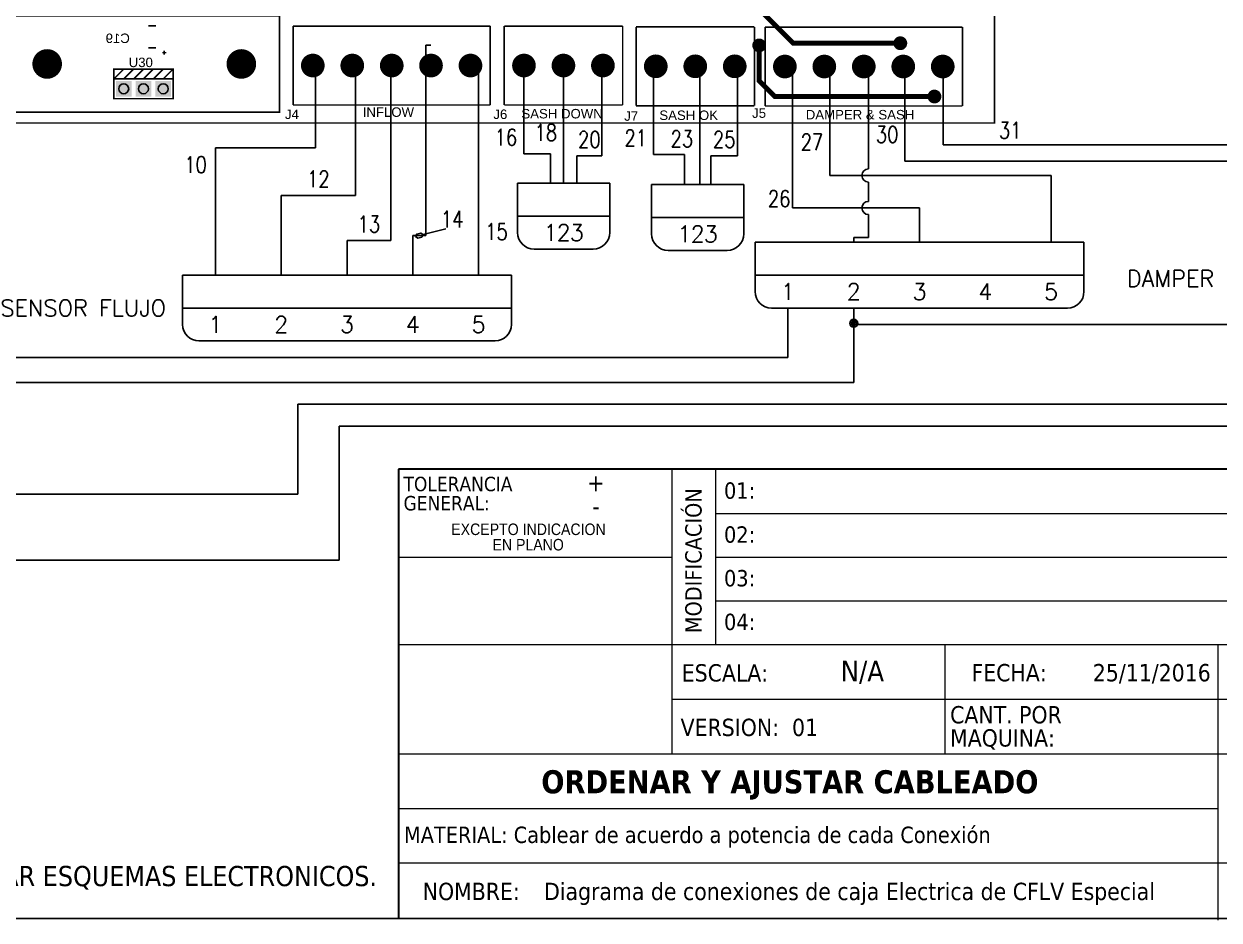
# Model space of a CAD drawing. Header units: inches. Extents: x 15 to 148, y 10 to 111.
# Drawn here: x 134.02 to 143.1, y 94.56 to 101.37 of the extents above; entities that cross this region are included whole.
import ezdxf
from ezdxf.enums import TextEntityAlignment as Align

# ---------------------------------------------------------------- set-up
doc = ezdxf.new("R2010")
doc.units = ezdxf.units.IN
doc.header["$MEASUREMENT"] = 0
doc.linetypes.add('CENTERX2', pattern=[20.32, 12.7, -2.54, 2.54, -2.54])
for name, color, linetype in [('12632256', 7, 'Continuous'), ('BLK_12AWG', 7, 'Continuous'), ('CONTORNO', 179, 'Continuous'), ('MISC', 250, 'Continuous'), ('SYMS', 7, 'Continuous'), ('TAGS', 250, 'Continuous'), ('TERMS', 250, 'Continuous')]:
    doc.layers.add(name, color=color, linetype=linetype)
doc.layers.add('WIRENO', color=5, linetype='Continuous', true_color=0x0000ff)
doc.styles.add('SLDTEXTSTYLE0', font='tahoma.ttf')
doc.styles.add('SLDTEXTSTYLE1', font='')
doc.styles.add('SLDTEXTSTYLE2', font='GOTHIC.TTF', dxfattribs={"width": 0.913})
doc.styles.add('WD', font='romans.shx')
doc.styles.get('SLDTEXTSTYLE1').set_extended_font_data('Tahoma', bold=True)

# ---------------------------------------------------------------- blocks, each defined once
blk = doc.blocks.new('SW_NOTE_0')
at = {"layer": 'CONTORNO', "color": 0, "attachment_point": 2, "style": 'SLDTEXTSTYLE2'}
for s, insert, char_height in [('EXCEPTO INDICACION', (7.57, 1.35), 1.0583), ('EN PLANO', (7.54, -0.06), 1.058)]:
    blk.add_mtext(s, dxfattribs=dict(at, insert=insert, char_height=char_height))
blk = doc.blocks.new('SW_NOTE_3')
at = {"color": 0, "linetype": 'Continuous', "lineweight": 0, "attachment_point": 1, "style": 'SLDTEXTSTYLE0'}
for s, insert, char_height in [('TOLERANCIA ', (0, 1.68), 1.3229), ('GENERAL:', (0, -0.08), 1.323)]:
    blk.add_mtext(s, dxfattribs=dict(at, insert=insert, char_height=char_height))
blk = doc.blocks.new('SW_NOTE_4')
at = {"color": 0, "linetype": 'Continuous', "lineweight": 0, "char_height": 1.587, "attachment_point": 1, "style": 'SLDTEXTSTYLE0'}
for s, insert in [('CANT. POR ', (0, 2.02)), ('MAQUINA:', (0, -0.1))]:
    blk.add_mtext(s, dxfattribs=dict(at, insert=insert))
blk = doc.blocks.new('EPAD')
at = {"const_width": 0.5}
blk.add_lwpolyline([(-0.25, 0, 1), (0.25, 0, 1)], format="xyb", close=True, dxfattribs=at)
blk = doc.blocks.new('RPAD')
blk.add_trace([(-0.5, -0.5), (-0.5, 0.5), (0.5, -0.5), (0.5, 0.5)])
blk = doc.blocks.new('Tarjeta')
for points, const_width in [([(133.6854, 102.1532), (139.7294, 102.1532), (139.7294, 106.8212), (133.6854, 106.8212), (133.6854, 102.1532)], 0.008), ([(138.4774, 102.7302), (138.5374, 102.7302), (138.6504, 102.6172), (138.7104, 102.5572), (139.2524, 102.5572)], 0.025), ([(134.7284, 102.2082), (136.1064, 102.2082), (136.1064, 102.6962), (134.7284, 102.6962), (134.7284, 102.2082)], 0.008), ([(135.4424, 102.6452), (135.4814, 102.6452)], 0.008), ([(136.1754, 102.6442), (136.1754, 102.2442)], 0.008), ([(137.1744, 102.6442), (136.1754, 102.6442)], 0.008), ([(137.1744, 102.6442), (137.1744, 102.2442)], 0.008), ([(137.2454, 102.6442), (137.2454, 102.2442)], 0.008), ([(137.8454, 102.6442), (137.2454, 102.6442)], 0.008), ([(137.8454, 102.6442), (137.8454, 102.2442)], 0.008), ([(137.9134, 102.6402), (137.9134, 102.2402)], 0.008), ([(138.5134, 102.6402), (137.9134, 102.6402)], 0.008), ([(138.5134, 102.6402), (138.5134, 102.2402)], 0.008), ([(138.5674, 102.6392), (138.5674, 102.2392)], 0.008), ([(139.5674, 102.6392), (138.5674, 102.6392)], 0.008), ([(139.5674, 102.6392), (139.5674, 102.2392)], 0.008), ([(135.4424, 102.5342), (135.4804, 102.5342)], 0.008), ([(139.4254, 102.2872), (138.6174, 102.2872), (138.5374, 102.3672), (138.5374, 102.5462)], 0.025), ([(135.5124, 102.5092), (135.5324, 102.5092)], 0.008), ([(135.5224, 102.5192), (135.5224, 102.4992)], 0.008), ([(135.2674, 102.3762), (135.2674, 102.4262), (135.5674, 102.4262), (135.5674, 102.3762)], 0.008), ([(135.2674, 102.3762), (135.3174, 102.4262)], 0.008), ([(135.3174, 102.3762), (135.3674, 102.4262)], 0.008), ([(135.3674, 102.3762), (135.4174, 102.4262)], 0.008), ([(135.4174, 102.3762), (135.4674, 102.4262)], 0.008), ([(135.4674, 102.3762), (135.5174, 102.4262)], 0.008), ([(135.5174, 102.3762), (135.5674, 102.4262)], 0.008), ([(135.2674, 102.2762), (135.5674, 102.2762), (135.5674, 102.3762), (135.2674, 102.3762), (135.2674, 102.2762)], 0.008), ([(136.1754, 102.2442), (137.1744, 102.2442)], 0.008), ([(137.2454, 102.2442), (137.8454, 102.2442)], 0.008), ([(137.9134, 102.2402), (138.5134, 102.2402)], 0.008), ([(138.5674, 102.2392), (139.5674, 102.2392)], 0.008)]:
    blk.add_lwpolyline(points, dxfattribs=dict(const_width=const_width))
for centre, radius in [((138.5374, 102.5462), 0.025), ((139.2524, 102.5572), 0.025), ((134.9294, 102.4522), 0.03), ((135.9134, 102.4522), 0.03), ((136.2754, 102.4442), 0.03), ((136.4754, 102.4442), 0.03), ((136.6754, 102.4442), 0.03), ((136.8744, 102.4442), 0.03), ((137.0744, 102.4442), 0.03), ((137.3454, 102.4442), 0.03), ((137.5454, 102.4442), 0.03), ((137.7454, 102.4442), 0.03), ((138.0134, 102.4402), 0.03), ((138.2134, 102.4402), 0.03), ((138.4134, 102.4402), 0.03), ((138.6674, 102.4392), 0.03), ((138.8674, 102.4392), 0.03), ((139.0674, 102.4392), 0.03), ((139.2674, 102.4392), 0.03), ((139.4674, 102.4392), 0.03), ((135.3174, 102.3262), 0.025), ((135.4174, 102.3262), 0.025), ((135.5174, 102.3262), 0.025), ((139.4254, 102.2872), 0.025)]:
    blk.add_circle(centre, radius)
for name, p, xscale, yscale in [('EPAD', (139.2524, 102.5572), 0.07, 0.07), ('EPAD', (138.5374, 102.5462), 0.07, 0.07), ('EPAD', (134.9294, 102.4522), 0.15, 0.15), ('EPAD', (135.9134, 102.4522), 0.15, 0.15), ('EPAD', (136.2754, 102.4442), 0.12, 0.12), ('EPAD', (136.4754, 102.4442), 0.12, 0.12), ('EPAD', (136.6754, 102.4442), 0.12, 0.12), ('EPAD', (136.8744, 102.4442), 0.12, 0.12), ('EPAD', (137.0744, 102.4442), 0.12, 0.12), ('EPAD', (137.3454, 102.4442), 0.12, 0.12), ('EPAD', (137.5454, 102.4442), 0.12, 0.12), ('EPAD', (137.7454, 102.4442), 0.12, 0.12), ('EPAD', (138.0134, 102.4402), 0.12, 0.12), ('EPAD', (138.2134, 102.4402), 0.12, 0.12), ('EPAD', (138.4134, 102.4402), 0.12, 0.12), ('EPAD', (138.6674, 102.4392), 0.12, 0.12), ('EPAD', (138.8674, 102.4392), 0.12, 0.12), ('EPAD', (139.0674, 102.4392), 0.12, 0.12), ('EPAD', (139.2674, 102.4392), 0.12, 0.12), ('EPAD', (139.4674, 102.4392), 0.12, 0.12), ('RPAD', (135.3174, 102.3262), 0.08, 0.08), ('RPAD', (135.4174, 102.3262), 0.08, 0.08), ('RPAD', (135.5174, 102.3262), 0.08, 0.08), ('EPAD', (139.4254, 102.2872), 0.07, 0.07)]:
    blk.add_blockref(name, p, dxfattribs=dict(xscale=xscale, yscale=yscale))
at = {"layer": '12632256', "text_generation_flag": 2, "width": 1.041667}
blk.add_text('C19', height=0.048, dxfattribs=at).set_placement((135.3484, 102.5582))
at = {"layer": '12632256', "width": 1.041667}
for s, p in [('U30', (135.3424, 102.4362)), ('INFLOW', (136.5284, 102.1842)), ('J4', (136.1344, 102.1732)), ('J6', (137.1904, 102.1732)), ('SASH DOWN', (137.3324, 102.1762)), ('J7', (137.8534, 102.1642)), ('SASH OK', (138.0314, 102.1682)), ('J5', (138.5014, 102.1792)), ('DAMPER & SASH', (138.7734, 102.1712))]:
    blk.add_text(s, height=0.048, dxfattribs=at).set_placement(p)
blk = doc.blocks.new('VCN1_1PJ_C478')
at = {"layer": 'SYMS'}
for p, q in [((-0.25, 0.25), (-0.25, -0.125)), ((2.25, 0.25), (-0.25, 0.25)), ((2.25, -0.125), (2.25, 0.25)), ((-0.25, 0), (2.25, 0)), ((-0.125, -0.25), (2.125, -0.25))]:
    blk.add_line(p, q, dxfattribs=at)
for centre, start, end in [((-0.125, -0.125), 180, 270), ((2.125, -0.125), 270, 360)]:
    blk.add_arc(centre, 0.125, start, end, dxfattribs=at)
at = {"layer": 'BLK_12AWG', "style": 'WD', "flags": 1}
blk.add_attdef('WD_JUMPERS', (0, 0), '', height=0.01, dxfattribs=at)
at = {"layer": 'SYMS', "linetype": 'Continuous', "style": 'WD', "flags": 8}
for tag, p in [('TERMDESC01J', (-0.05, 0.35)), ('TERMDESC02J', (0.45, 0.35)), ('TERMDESC03J', (0.95, 0.35)), ('TERMDESC04J', (1.45, 0.35)), ('TERMDESC05J', (1.95, 0.35))]:
    blk.add_attdef(tag, p, '', height=0.1, rotation=90, dxfattribs=at)
for tag, p in [('X2WIRE01J', (0.05, 0.35)), ('X2WIRE02J', (0.55, 0.35)), ('X2WIRE03J', (1.05, 0.35)), ('X2WIRE04J', (1.55, 0.35)), ('X2WIRE05J', (2.05, 0.35))]:
    blk.add_attdef(tag, text='', height=0.1, rotation=90, dxfattribs=at).set_placement(p, align=Align.TOP_LEFT)
at = {"layer": 'SYMS', "style": 'WD', "width": 0.7}
for tag, p in [('INST', (-0.3812, 0.8123)), ('LOC', (-0.3812, 0.6427)), ('DESC1', (-0.375, 0.4687)), ('DESC2', (-0.375, 0.2875)), ('DESC3', (-0.375, 0.1125)), ('XREF', (-0.375, -0.2375))]:
    blk.add_attdef(tag, text='', height=0.125, dxfattribs=at).set_placement(p, align=Align.RIGHT)
at = {"layer": 'SYMS', "style": 'WD'}
for tag, p, flags in [('ACE_FLAG', (-0.2071, 0.4342), 9), ('FAMILY', (-0.1942, 0.4074), 9), ('X2TERM01J', (0, 0.25), 1), ('X2TERM02J', (0.5, 0.25), 1), ('X2TERM03J', (1, 0.25), 1), ('X2TERM04J', (1.5, 0.25), 1), ('X2TERM05J', (2, 0.25), 1), ('WDBLKNAM', (0.175, 0.125), 9), ('GENDER', (0.1093, 0.0795), 9), ('X1LINK', (2.375, 0), 1), ('X8TERM01P', (0, -0.25), 1), ('X8TERM02P', (0.5, -0.25), 1), ('X8TERM03P', (1, -0.25), 1), ('X8TERM04P', (1.5, -0.25), 1), ('X8TERM05P', (2, -0.25), 1)]:
    blk.add_attdef(tag, p, '', height=0.01, dxfattribs=dict(at, flags=flags))
at = {"layer": 'SYMS', "linetype": 'Continuous', "style": 'WD', "flags": 9}
for tag, p in [('CAT', (-0.1692, 0.3632)), ('ASSYCODE', (-0.1875, 0.3125)), ('MFG', (-0.1711, 0.3438))]:
    blk.add_attdef(tag, text='', height=0.01, dxfattribs=at).set_placement(p, align=Align.CENTER)
at = {"layer": 'SYMS', "linetype": 'Continuous', "style": 'WD'}
for tag, flags, p in [('TERM01J', 9, (0, 0.125)), ('TERM02J', 9, (0.5, 0.125)), ('TERM03J', 9, (1, 0.125)), ('TERM04J', 9, (1.5, 0.125)), ('TERM05J', 9, (2, 0.125)), ('TERM01P', 8, (0, -0.125)), ('TERM02P', 8, (0.5, -0.125)), ('TERM03P', 8, (1, -0.125)), ('TERM04P', 8, (1.5, -0.125)), ('TERM05P', 8, (2, -0.125))]:
    blk.add_attdef(tag, text='', height=0.125, dxfattribs=dict(at, flags=flags)).set_placement(p, align=Align.MIDDLE_CENTER)
at = {"layer": 'SYMS', "color": 7, "style": 'WD'}
for tag, p in [('X2_TINY_DOT_DONT_REMOVE_01J', (0, 0.25)), ('X2_TINY_DOT_DONT_REMOVE_02J', (0.5, 0.25)), ('X2_TINY_DOT_DONT_REMOVE_03J', (1, 0.25)), ('X2_TINY_DOT_DONT_REMOVE_04J', (1.5, 0.25)), ('X2_TINY_DOT_DONT_REMOVE_05J', (2, 0.25)), ('X8_TINY_DOT_DONT_REMOVE_01P', (0, -0.25)), ('X8_TINY_DOT_DONT_REMOVE_02P', (0.5, -0.25)), ('X8_TINY_DOT_DONT_REMOVE_03P', (1, -0.25)), ('X8_TINY_DOT_DONT_REMOVE_04P', (1.5, -0.25)), ('X8_TINY_DOT_DONT_REMOVE_05P', (2, -0.25))]:
    blk.add_attdef(tag, p, '', height=0.0001, dxfattribs=at)
at = {"layer": 'SYMS', "style": 'WD'}
blk.add_attdef('TAG1', text='', height=0.125, dxfattribs=at).set_placement((-0.375, -0.0625), align=Align.RIGHT)
at = {"layer": 'SYMS', "linetype": 'Continuous', "style": 'WD', "flags": 8}
for tag, p in [('TERMDESC01P', (-0.05, -0.35)), ('TERMDESC02P', (0.45, -0.35)), ('TERMDESC03P', (0.95, -0.35)), ('TERMDESC04P', (1.45, -0.35)), ('TERMDESC05P', (1.95, -0.35))]:
    blk.add_attdef(tag, text='', height=0.1, rotation=90, dxfattribs=at).set_placement(p, align=Align.RIGHT)
for tag, p in [('X8WIRE01P', (0.05, -0.35)), ('X8WIRE02P', (0.55, -0.35)), ('X8WIRE03P', (1.05, -0.35)), ('X8WIRE04P', (1.55, -0.35)), ('X8WIRE05P', (2.05, -0.35))]:
    blk.add_attdef(tag, text='', height=0.1, rotation=90, dxfattribs=at).set_placement(p, align=Align.TOP_RIGHT)
blk = doc.blocks.new('WDDOT')
for radius in [0.03, 0.0187, 0.00929]:
    blk.add_circle((0, 0), radius)
blk = doc.blocks.new('VCN1_1PJ_CB92')
at = {"layer": 'SYMS'}
for p, q in [((-0.25, 0.25), (-0.25, -0.125)), ((0.45, 0.25), (-0.25, 0.25)), ((0.45, -0.125), (0.45, 0.25)), ((-0.25, 0), (0.45, 0)), ((-0.125, -0.25), (0.325, -0.25))]:
    blk.add_line(p, q, dxfattribs=at)
for centre, start, end in [((-0.125, -0.125), 180, 270), ((0.325, -0.125), 270, 0)]:
    blk.add_arc(centre, 0.125, start, end, dxfattribs=at)
at = {"layer": 'BLK_12AWG', "style": 'WD', "flags": 1}
blk.add_attdef('WD_JUMPERS', (0, 0), '', height=0.01, dxfattribs=at)
at = {"layer": 'SYMS', "linetype": 'Continuous', "style": 'WD', "flags": 8}
for tag, p in [('TERMDESC01J', (-0.05, 0.35)), ('TERMDESC02J', (0.05, 0.35)), ('TERMDESC03J', (0.15, 0.35))]:
    blk.add_attdef(tag, p, '', height=0.1, rotation=90, dxfattribs=at)
for tag, p in [('X2WIRE01J', (0.05, 0.35)), ('X2WIRE02J', (0.15, 0.35)), ('X2WIRE03J', (0.25, 0.35))]:
    blk.add_attdef(tag, text='', height=0.1, rotation=90, dxfattribs=at).set_placement(p, align=Align.TOP_LEFT)
at = {"layer": 'SYMS', "style": 'WD', "width": 0.7}
for tag, p in [('INST', (-0.3812, 0.8123)), ('LOC', (-0.3812, 0.6427)), ('DESC1', (-0.375, 0.4687)), ('DESC2', (-0.375, 0.2875)), ('DESC3', (-0.375, 0.1125)), ('XREF', (-0.375, -0.2375))]:
    blk.add_attdef(tag, text='', height=0.125, dxfattribs=at).set_placement(p, align=Align.RIGHT)
at = {"layer": 'SYMS', "style": 'WD'}
for tag, p, flags in [('ACE_FLAG', (-0.2071, 0.4342), 9), ('FAMILY', (-0.1942, 0.4074), 9), ('X2TERM01J', (0, 0.25), 1), ('X2TERM02J', (0.1, 0.25), 1), ('X2TERM03J', (0.2, 0.25), 1), ('WDBLKNAM', (0.175, 0.125), 9), ('GENDER', (0.1093, 0.0795), 9), ('X1LINK', (0.575, 0), 1), ('X8TERM01P', (0, -0.25), 1), ('X8TERM02P', (0.1, -0.25), 1), ('X8TERM03P', (0.2, -0.25), 1)]:
    blk.add_attdef(tag, p, '', height=0.01, dxfattribs=dict(at, flags=flags))
at = {"layer": 'SYMS', "linetype": 'Continuous', "style": 'WD', "flags": 9}
for tag, p in [('CAT', (-0.1692, 0.3632)), ('ASSYCODE', (-0.1875, 0.3125)), ('MFG', (-0.1711, 0.3438))]:
    blk.add_attdef(tag, text='', height=0.01, dxfattribs=at).set_placement(p, align=Align.CENTER)
at = {"layer": 'SYMS', "linetype": 'Continuous', "style": 'WD'}
for tag, flags, p in [('TERM01J', 9, (0, 0.125)), ('TERM02J', 9, (0.1, 0.125)), ('TERM03J', 9, (0.2, 0.125)), ('TERM01P', 8, (0, -0.125)), ('TERM02P', 8, (0.1, -0.125)), ('TERM03P', 8, (0.2, -0.125))]:
    blk.add_attdef(tag, text='', height=0.125, dxfattribs=dict(at, flags=flags)).set_placement(p, align=Align.MIDDLE_CENTER)
at = {"layer": 'SYMS', "color": 7, "style": 'WD'}
for tag, p in [('X2_TINY_DOT_DONT_REMOVE_01J', (0, 0.25)), ('X2_TINY_DOT_DONT_REMOVE_02J', (0.1, 0.25)), ('X2_TINY_DOT_DONT_REMOVE_03J', (0.2, 0.25)), ('X8_TINY_DOT_DONT_REMOVE_01P', (0, -0.25)), ('X8_TINY_DOT_DONT_REMOVE_02P', (0.1, -0.25)), ('X8_TINY_DOT_DONT_REMOVE_03P', (0.2, -0.25))]:
    blk.add_attdef(tag, p, '', height=0.0001, dxfattribs=at)
at = {"layer": 'SYMS', "style": 'WD'}
blk.add_attdef('TAG1', text='', height=0.125, dxfattribs=at).set_placement((-0.375, -0.0625), align=Align.RIGHT)
at = {"layer": 'SYMS', "linetype": 'Continuous', "style": 'WD', "flags": 8}
for tag, p in [('TERMDESC01P', (-0.05, -0.35)), ('TERMDESC02P', (0.05, -0.35)), ('TERMDESC03P', (0.15, -0.35))]:
    blk.add_attdef(tag, text='', height=0.1, rotation=90, dxfattribs=at).set_placement(p, align=Align.RIGHT)
for tag, p in [('X8WIRE01P', (0.05, -0.35)), ('X8WIRE02P', (0.15, -0.35)), ('X8WIRE03P', (0.25, -0.35))]:
    blk.add_attdef(tag, text='', height=0.1, rotation=90, dxfattribs=at).set_placement(p, align=Align.TOP_RIGHT)
blk = doc.blocks.new('WD_WNH')
at = {"linetype": 'Continuous', "style": 'WD', "width": 0.8}
blk.add_attdef('WIRENO', text='', height=0.125, dxfattribs=at).set_placement((0, 0.0625), align=Align.CENTER)
at = {"style": 'WD', "flags": 1}
for tag, p in [('W01USER', (0, 0.0781)), ('W02USER', (0, 0.0703)), ('W03USER', (0, 0.0625)), ('W04USER', (0, 0.0547)), ('W05USER', (0, 0.0469)), ('W06USER', (0, 0.0391)), ('W07USER', (0, 0.0312)), ('W08USER', (0, 0.0234)), ('W09USER', (0, 0.0156)), ('W10USER', (0, 0.0078))]:
    blk.add_attdef(tag, text='', height=0.005, dxfattribs=at).set_placement(p, align=Align.CENTER)
blk = doc.blocks.new('WD_WNV')
at = {"style": 'WD', "flags": 1}
for tag, p in [('W01USER', (-0.0625, 0.0938)), ('W02USER', (-0.0625, 0.0859)), ('W03USER', (-0.0625, 0.0781)), ('W04USER', (-0.0625, 0.0703)), ('W05USER', (-0.0625, 0.0625)), ('W06USER', (-0.0625, 0.0547)), ('W07USER', (-0.0625, 0.0469)), ('W08USER', (-0.0625, 0.0391)), ('W09USER', (-0.0625, 0.0312)), ('W10USER', (-0.0625, 0.0234))]:
    blk.add_attdef(tag, text='', height=0.005, dxfattribs=at).set_placement(p, align=Align.CENTER)
at = {"linetype": 'Continuous', "style": 'WD', "width": 0.8}
blk.add_attdef('WIRENO', text='', height=0.125, dxfattribs=at).set_placement((-0.05, 0), align=Align.MIDDLE_RIGHT)

msp = doc.modelspace()

# ---------------------------------------------------------------- linework, layer by layer
at = {"color": 7, "linetype": 'Continuous', "lineweight": 30}
for p, q in [((147.6602, 97.9912), (136.8667, 97.9912)), ((136.8667, 97.9912), (136.8667, 94.5738))]:
    msp.add_line(p, q, dxfattribs=at)
at = {"color": 7, "linetype": 'Continuous', "lineweight": 0}
for p, q in [((138.9452, 97.9912), (138.9452, 95.8246)), ((139.2772, 97.9912), (139.2772, 96.6546)), ((147.6602, 97.6506), (139.2772, 97.6506)), ((138.9452, 97.3186), (136.8667, 97.3186)), ((147.6602, 97.3186), (139.2772, 97.3186)), ((147.6602, 96.9866), (139.2772, 96.9866)), ((147.6602, 96.6546), (136.8702, 96.6546)), ((141.0202, 96.6546), (141.0202, 95.8246)), ((143.0953, 96.6546), (143.0953, 94.5628)), ((145.1702, 96.2396), (138.9452, 96.2396)), ((145.1702, 95.8246), (136.8698, 95.8246)), ((143.0953, 95.4096), (136.8698, 95.4096)), ((147.6602, 94.9946), (136.8698, 94.9946))]:
    msp.add_line(p, q, dxfattribs=at)
at = {"color": 7, "linetype": 'Continuous'}
msp.add_line((126.9102, 94.5738), (147.6602, 94.5738), dxfattribs=at)
at = {"color": 7, "linetype": 'CENTERX2', "lineweight": 0}
msp.add_line((136.8667, 94.5738), (147.6602, 94.5738), dxfattribs=at)
at = {"layer": 'BLK_12AWG'}
for p, q in [((137.0752, 99.7654), (137.0752, 101.2139)), ((137.0752, 101.2139), (137.1134, 101.2139)), ((138.1226, 100.1633), (138.1226, 101.1272)), ((136.2359, 100.4325), (136.2359, 101.0423)), ((136.5411, 100.0704), (136.5411, 101.0805)), ((136.5411, 101.0805), (136.5983, 101.0805)), ((137.4759, 101.0233), (137.3805, 101.0233)), ((137.4759, 99.465), (137.4759, 101.0233)), ((139.1568, 101.0225), (139.1568, 100.1529)), ((139.863, 101.0576), (139.7335, 101.0576)), ((139.863, 99.9755), (139.863, 101.0576)), ((140.1456, 100.2225), (140.1456, 101.0694)), ((140.4399, 100.2725), (140.4399, 101.0341)), ((136.8082, 99.7273), (136.8082, 100.9852)), ((137.8195, 101.0132), (137.8195, 100.3882)), ((138.4126, 100.3709), (138.4126, 100.9725)), ((138.8063, 101.0103), (138.8063, 100.3816)), ((139.445, 100.3709), (139.445, 101.0069)), ((140.7167, 101.0075), (140.7167, 100.3315)), ((141.0081, 100.4559), (141.0081, 100.9911)), ((135.4759, 99.465), (135.4759, 100.4325)), ((135.4759, 100.4325), (136.2359, 100.4325)), ((137.8195, 100.3882), (138.0226, 100.3882)), ((138.0226, 100.3882), (138.0226, 100.1633)), ((138.8063, 100.3816), (139.0408, 100.3816)), ((139.0408, 100.3816), (139.0408, 100.1529)), ((145.5469, 100.4559), (141.0081, 100.4559)), ((138.2226, 100.1633), (138.2226, 100.3709)), ((138.2226, 100.3709), (138.4126, 100.3709)), ((139.2408, 100.1529), (139.2408, 100.3709)), ((139.2408, 100.3709), (139.445, 100.3709)), ((140.7167, 100.3315), (145.8417, 100.3315)), ((141.8274, 100.2225), (140.1456, 100.2225)), ((141.8274, 99.7146), (141.8274, 100.2225)), ((140.4399, 100.0255), (140.4399, 100.1725)), ((135.9759, 99.465), (135.9759, 100.0704)), ((135.9759, 100.0704), (136.5411, 100.0704)), ((140.8274, 99.9755), (139.863, 99.9755)), ((140.8274, 99.7146), (140.8274, 99.9755)), ((140.4399, 99.7521), (140.4399, 99.9255)), ((136.9759, 99.465), (136.9759, 99.7654)), ((136.9759, 99.7654), (137.0752, 99.7654)), ((140.3274, 99.7146), (140.3274, 99.7521)), ((140.3274, 99.7521), (140.4399, 99.7521)), ((136.4759, 99.465), (136.4759, 99.7273)), ((136.4759, 99.7273), (136.8082, 99.7273)), ((139.8274, 99.2146), (139.8274, 98.8393)), ((140.3274, 99.2146), (140.3274, 98.6491)), ((140.3433, 99.0896), (145.1815, 99.0896)), ((139.8274, 98.8393), (131.8673, 98.8393)), ((131.1672, 98.6491), (140.2992, 98.6491)), ((140.3274, 98.6491), (140.2992, 98.6491)), ((136.1027, 97.7999), (136.1027, 98.4853)), ((136.1027, 98.4853), (146.3897, 98.4853)), ((136.4172, 97.2996), (136.4172, 98.3177)), ((136.4172, 98.3177), (146.0668, 98.3177)), ((127.8988, 97.7999), (136.1027, 97.7999)), ((127.3408, 97.2996), (136.4172, 97.2996))]:
    msp.add_line(p, q, dxfattribs=at)
for centre in [(140.4399, 100.2225), (140.4399, 99.9755)]:
    msp.add_arc(centre, 0.05, 90, 270, dxfattribs=at)
at = {"layer": 'WIRENO'}
msp.add_lwpolyline([(137.2271, 99.8158), (137.0559, 99.773), (137.037, 99.7844), (137.0066, 99.7768), (136.9953, 99.7579), (137.0142, 99.7465), (137.0445, 99.7541), (137.0502, 99.7635)], dxfattribs=at)

# ---------------------------------------------------------------- block references
at = {"color": 7, "linetype": 'Continuous', "lineweight": 0, "xscale": 0.083, "yscale": 0.083, "zscale": 0.083}
for name, p in [('SW_NOTE_3', (136.9055, 97.7931)), ('SW_NOTE_4', (141.0598, 96.0219))]:
    msp.add_blockref(name, p, dxfattribs=at)
at = {"layer": 'BLK_12AWG', "xscale": 1.5, "yscale": 1.5, "zscale": 1.5}
msp.add_blockref('Tarjeta', (-68.1972, -52.6081), dxfattribs=at)
at = {"layer": 'BLK_12AWG'}
ref = msp.add_blockref('VCN1_1PJ_CB92', (138.0226, 99.9133), dxfattribs=at)
ref.add_attrib('X8_TINY_DOT_DONT_REMOVE_01P', '.', (138.0226, 99.6633), dxfattribs={"layer": 'MISC', "color": 7, "height": 0.0001, "style": 'WD'})
ref.add_attrib('X2_TINY_DOT_DONT_REMOVE_01J', '.', (138.0226, 100.1633), dxfattribs={"layer": 'MISC', "color": 7, "height": 0.0001, "style": 'WD'})
ref.add_attrib('TERM01P', '1', dxfattribs={"layer": 'TERMS', "linetype": 'Continuous', "height": 0.125, "style": 'WD', "flags": 8}).set_placement((138.0226, 99.7883), align=Align.MIDDLE_CENTER)
ref.add_attrib('X8_TINY_DOT_DONT_REMOVE_02P', '.', (138.1226, 99.6633), dxfattribs={"layer": 'MISC', "color": 7, "height": 0.0001, "style": 'WD'})
ref.add_attrib('X2_TINY_DOT_DONT_REMOVE_02J', '.', (138.1226, 100.1633), dxfattribs={"layer": 'MISC', "color": 7, "height": 0.0001, "style": 'WD'})
ref.add_attrib('TERM02P', '2', dxfattribs={"layer": 'TERMS', "linetype": 'Continuous', "height": 0.125, "style": 'WD', "flags": 8}).set_placement((138.1226, 99.7883), align=Align.MIDDLE_CENTER)
ref.add_attrib('X8_TINY_DOT_DONT_REMOVE_03P', '.', (138.2226, 99.6633), dxfattribs={"layer": 'MISC', "color": 7, "height": 0.0001, "style": 'WD'})
ref.add_attrib('X2_TINY_DOT_DONT_REMOVE_03J', '.', (138.2226, 100.1633), dxfattribs={"layer": 'MISC', "color": 7, "height": 0.0001, "style": 'WD'})
ref.add_attrib('TERM03P', '3', dxfattribs={"layer": 'TERMS', "linetype": 'Continuous', "height": 0.125, "style": 'WD', "flags": 8}).set_placement((138.2226, 99.7883), align=Align.MIDDLE_CENTER)
ref = msp.add_blockref('VCN1_1PJ_CB92', (139.0408, 99.9029), dxfattribs=at)
ref.add_attrib('X8_TINY_DOT_DONT_REMOVE_01P', '.', (139.0408, 99.6529), dxfattribs={"layer": 'MISC', "color": 7, "height": 0.0001, "style": 'WD'})
ref.add_attrib('X2_TINY_DOT_DONT_REMOVE_01J', '.', (139.0408, 100.1529), dxfattribs={"layer": 'MISC', "color": 7, "height": 0.0001, "style": 'WD'})
ref.add_attrib('TERM01P', '1', dxfattribs={"layer": 'TERMS', "linetype": 'Continuous', "height": 0.125, "style": 'WD', "flags": 8}).set_placement((139.0408, 99.7779), align=Align.MIDDLE_CENTER)
ref.add_attrib('X8_TINY_DOT_DONT_REMOVE_02P', '.', (139.1408, 99.6529), dxfattribs={"layer": 'MISC', "color": 7, "height": 0.0001, "style": 'WD'})
ref.add_attrib('X2_TINY_DOT_DONT_REMOVE_02J', '.', (139.1408, 100.1529), dxfattribs={"layer": 'MISC', "color": 7, "height": 0.0001, "style": 'WD'})
ref.add_attrib('TERM02P', '2', dxfattribs={"layer": 'TERMS', "linetype": 'Continuous', "height": 0.125, "style": 'WD', "flags": 8}).set_placement((139.1408, 99.7779), align=Align.MIDDLE_CENTER)
ref.add_attrib('X8_TINY_DOT_DONT_REMOVE_03P', '.', (139.2408, 99.6529), dxfattribs={"layer": 'MISC', "color": 7, "height": 0.0001, "style": 'WD'})
ref.add_attrib('X2_TINY_DOT_DONT_REMOVE_03J', '.', (139.2408, 100.1529), dxfattribs={"layer": 'MISC', "color": 7, "height": 0.0001, "style": 'WD'})
ref.add_attrib('TERM03P', '3', dxfattribs={"layer": 'TERMS', "linetype": 'Continuous', "height": 0.125, "style": 'WD', "flags": 8}).set_placement((139.2408, 99.7779), align=Align.MIDDLE_CENTER)
ref = msp.add_blockref('VCN1_1PJ_C478', (139.8274, 99.4646), dxfattribs=at)
ref.add_attrib('TAG1', 'DAMPER', dxfattribs={"layer": 'TAGS', "height": 0.125, "style": 'WD'}).set_placement((143.0677, 99.377), align=Align.RIGHT)
ref.add_attrib('X8_TINY_DOT_DONT_REMOVE_01P', '.', (139.8274, 99.2146), dxfattribs={"layer": 'MISC', "color": 7, "height": 0.0001, "style": 'WD'})
ref.add_attrib('X2_TINY_DOT_DONT_REMOVE_01J', '.', (139.8274, 99.7146), dxfattribs={"layer": 'MISC', "color": 7, "height": 0.0001, "style": 'WD'})
ref.add_attrib('TERM01P', '1', dxfattribs={"layer": 'TERMS', "linetype": 'Continuous', "height": 0.125, "style": 'WD', "flags": 8}).set_placement((139.8274, 99.3396), align=Align.MIDDLE_CENTER)
ref.add_attrib('X8_TINY_DOT_DONT_REMOVE_02P', '.', (140.3274, 99.2146), dxfattribs={"layer": 'MISC', "color": 7, "height": 0.0001, "style": 'WD'})
ref.add_attrib('X2_TINY_DOT_DONT_REMOVE_02J', '.', (140.3274, 99.7146), dxfattribs={"layer": 'MISC', "color": 7, "height": 0.0001, "style": 'WD'})
ref.add_attrib('TERM02P', '2', dxfattribs={"layer": 'TERMS', "linetype": 'Continuous', "height": 0.125, "style": 'WD', "flags": 8}).set_placement((140.3274, 99.3396), align=Align.MIDDLE_CENTER)
ref.add_attrib('X8_TINY_DOT_DONT_REMOVE_03P', '.', (140.8274, 99.2146), dxfattribs={"layer": 'MISC', "color": 7, "height": 0.0001, "style": 'WD'})
ref.add_attrib('X2_TINY_DOT_DONT_REMOVE_03J', '.', (140.8274, 99.7146), dxfattribs={"layer": 'MISC', "color": 7, "height": 0.0001, "style": 'WD'})
ref.add_attrib('TERM03P', '3', dxfattribs={"layer": 'TERMS', "linetype": 'Continuous', "height": 0.125, "style": 'WD', "flags": 8}).set_placement((140.8274, 99.3396), align=Align.MIDDLE_CENTER)
ref.add_attrib('X8_TINY_DOT_DONT_REMOVE_04P', '.', (141.3274, 99.2146), dxfattribs={"layer": 'MISC', "color": 7, "height": 0.0001, "style": 'WD'})
ref.add_attrib('X2_TINY_DOT_DONT_REMOVE_04J', '.', (141.3274, 99.7146), dxfattribs={"layer": 'MISC', "color": 7, "height": 0.0001, "style": 'WD'})
ref.add_attrib('TERM04P', '4', dxfattribs={"layer": 'TERMS', "linetype": 'Continuous', "height": 0.125, "style": 'WD', "flags": 8}).set_placement((141.3274, 99.3396), align=Align.MIDDLE_CENTER)
ref.add_attrib('X8_TINY_DOT_DONT_REMOVE_05P', '.', (141.8274, 99.2146), dxfattribs={"layer": 'MISC', "color": 7, "height": 0.0001, "style": 'WD'})
ref.add_attrib('X2_TINY_DOT_DONT_REMOVE_05J', '.', (141.8274, 99.7146), dxfattribs={"layer": 'MISC', "color": 7, "height": 0.0001, "style": 'WD'})
ref.add_attrib('TERM05P', '5', dxfattribs={"layer": 'TERMS', "linetype": 'Continuous', "height": 0.125, "style": 'WD', "flags": 8}).set_placement((141.8274, 99.3396), align=Align.MIDDLE_CENTER)
ref = msp.add_blockref('VCN1_1PJ_C478', (135.4759, 99.215), dxfattribs=at)
ref.add_attrib('TAG1', 'SENSOR FLUJO', dxfattribs={"layer": 'TAGS', "height": 0.125, "style": 'WD'}).set_placement((135.1009, 99.1525), align=Align.RIGHT)
ref.add_attrib('X8_TINY_DOT_DONT_REMOVE_01P', '.', (135.4759, 98.965), dxfattribs={"layer": 'MISC', "color": 7, "height": 0.0001, "style": 'WD'})
ref.add_attrib('X2_TINY_DOT_DONT_REMOVE_01J', '.', (135.4759, 99.465), dxfattribs={"layer": 'MISC', "color": 7, "height": 0.0001, "style": 'WD'})
ref.add_attrib('TERM01P', '1', dxfattribs={"layer": 'TERMS', "linetype": 'Continuous', "height": 0.125, "style": 'WD', "flags": 8}).set_placement((135.4759, 99.09), align=Align.MIDDLE_CENTER)
ref.add_attrib('X8_TINY_DOT_DONT_REMOVE_02P', '.', (135.9759, 98.965), dxfattribs={"layer": 'MISC', "color": 7, "height": 0.0001, "style": 'WD'})
ref.add_attrib('X2_TINY_DOT_DONT_REMOVE_02J', '.', (135.9759, 99.465), dxfattribs={"layer": 'MISC', "color": 7, "height": 0.0001, "style": 'WD'})
ref.add_attrib('TERM02P', '2', dxfattribs={"layer": 'TERMS', "linetype": 'Continuous', "height": 0.125, "style": 'WD', "flags": 8}).set_placement((135.9759, 99.09), align=Align.MIDDLE_CENTER)
ref.add_attrib('X8_TINY_DOT_DONT_REMOVE_03P', '.', (136.4759, 98.965), dxfattribs={"layer": 'MISC', "color": 7, "height": 0.0001, "style": 'WD'})
ref.add_attrib('X2_TINY_DOT_DONT_REMOVE_03J', '.', (136.4759, 99.465), dxfattribs={"layer": 'MISC', "color": 7, "height": 0.0001, "style": 'WD'})
ref.add_attrib('TERM03P', '3', dxfattribs={"layer": 'TERMS', "linetype": 'Continuous', "height": 0.125, "style": 'WD', "flags": 8}).set_placement((136.4759, 99.09), align=Align.MIDDLE_CENTER)
ref.add_attrib('X8_TINY_DOT_DONT_REMOVE_04P', '.', (136.9759, 98.965), dxfattribs={"layer": 'MISC', "color": 7, "height": 0.0001, "style": 'WD'})
ref.add_attrib('X2_TINY_DOT_DONT_REMOVE_04J', '.', (136.9759, 99.465), dxfattribs={"layer": 'MISC', "color": 7, "height": 0.0001, "style": 'WD'})
ref.add_attrib('TERM04P', '4', dxfattribs={"layer": 'TERMS', "linetype": 'Continuous', "height": 0.125, "style": 'WD', "flags": 8}).set_placement((136.9759, 99.09), align=Align.MIDDLE_CENTER)
ref.add_attrib('X8_TINY_DOT_DONT_REMOVE_05P', '.', (137.4759, 98.965), dxfattribs={"layer": 'MISC', "color": 7, "height": 0.0001, "style": 'WD'})
ref.add_attrib('X2_TINY_DOT_DONT_REMOVE_05J', '.', (137.4759, 99.465), dxfattribs={"layer": 'MISC', "color": 7, "height": 0.0001, "style": 'WD'})
ref.add_attrib('TERM05P', '5', dxfattribs={"layer": 'TERMS', "linetype": 'Continuous', "height": 0.125, "style": 'WD', "flags": 8}).set_placement((137.4759, 99.09), align=Align.MIDDLE_CENTER)
at = {"layer": 'CONTORNO', "xscale": 0.083, "yscale": 0.083, "zscale": 0.083}
msp.add_blockref('SW_NOTE_0', (137.227, 97.4651), dxfattribs=at)
at = {"layer": 'SYMS'}
msp.add_blockref('WDDOT', (140.3274, 99.0994), dxfattribs=at)
at = {"layer": 'WIRENO'}
ref = msp.add_blockref('WD_WNV', (137.8195, 100.5132), dxfattribs=at)
ref.add_attrib('WIRENO', '16', dxfattribs={"linetype": 'Continuous', "height": 0.125, "style": 'WD', "width": 0.8}).set_placement((137.7695, 100.5132), align=Align.MIDDLE_RIGHT)
ref = msp.add_blockref('WD_WNV', (138.1226, 100.5489), dxfattribs=at)
ref.add_attrib('WIRENO', '18', dxfattribs={"linetype": 'Continuous', "height": 0.125, "style": 'WD', "width": 0.8}).set_placement((138.0726, 100.5489), align=Align.MIDDLE_RIGHT)
ref = msp.add_blockref('WD_WNV', (138.8063, 100.5073), dxfattribs=at)
ref.add_attrib('WIRENO', '21', dxfattribs={"linetype": 'Continuous', "height": 0.125, "style": 'WD', "width": 0.8}).set_placement((138.7563, 100.5073), align=Align.MIDDLE_RIGHT)
ref = msp.add_blockref('WD_WNV', (139.1568, 100.5007), dxfattribs=at)
ref.add_attrib('WIRENO', '23', dxfattribs={"linetype": 'Continuous', "height": 0.125, "style": 'WD', "width": 0.8}).set_placement((139.1068, 100.5007), align=Align.MIDDLE_RIGHT)
ref = msp.add_blockref('WD_WNV', (140.7167, 100.5343), dxfattribs=at)
ref.add_attrib('WIRENO', '30', dxfattribs={"linetype": 'Continuous', "height": 0.125, "style": 'WD', "width": 0.8}).set_placement((140.6667, 100.5343), align=Align.MIDDLE_RIGHT)
ref = msp.add_blockref('WD_WNV', (141.0081, 100.7235), dxfattribs=at)
ref.add_attrib('WIRENO', '31', dxfattribs={"linetype": 'Continuous', "height": 0.125, "style": 'WD', "width": 0.8}).set_placement((141.6019, 100.5659), align=Align.MIDDLE_RIGHT)
ref = msp.add_blockref('WD_WNH', (138.3176, 100.3709), dxfattribs=at)
ref.add_attrib('WIRENO', '20', dxfattribs={"linetype": 'Continuous', "height": 0.125, "style": 'WD', "width": 0.8}).set_placement((138.3176, 100.4334), align=Align.CENTER)
ref = msp.add_blockref('WD_WNH', (139.3429, 100.3709), dxfattribs=at)
ref.add_attrib('WIRENO', '25', dxfattribs={"linetype": 'Continuous', "height": 0.125, "style": 'WD', "width": 0.8}).set_placement((139.3429, 100.4334), align=Align.CENTER)
ref = msp.add_blockref('WD_WNV', (140.1456, 100.4766), dxfattribs=at)
ref.add_attrib('WIRENO', '27', dxfattribs={"linetype": 'Continuous', "height": 0.125, "style": 'WD', "width": 0.8}).set_placement((140.0956, 100.4766), align=Align.MIDDLE_RIGHT)
ref = msp.add_blockref('WD_WNH', (135.8559, 100.4325), dxfattribs=at)
ref.add_attrib('WIRENO', '10', dxfattribs={"linetype": 'Continuous', "height": 0.125, "style": 'WD', "width": 0.8}).set_placement((135.3252, 100.2416), align=Align.CENTER)
ref = msp.add_blockref('WD_WNH', (136.2585, 100.0704), dxfattribs=at)
ref.add_attrib('WIRENO', '12', dxfattribs={"linetype": 'Continuous', "height": 0.125, "style": 'WD', "width": 0.8}).set_placement((136.2585, 100.1329), align=Align.CENTER)
ref = msp.add_blockref('WD_WNH', (139.7983, 101.0576), dxfattribs=at)
ref.add_attrib('WIRENO', '26', dxfattribs={"linetype": 'Continuous', "height": 0.125, "style": 'WD', "width": 0.8}).set_placement((139.7606, 99.9836), align=Align.CENTER)
ref = msp.add_blockref('WD_WNH', (137.0256, 99.7654), dxfattribs=at)
ref.add_attrib('WIRENO', '14', dxfattribs={"linetype": 'Continuous', "height": 0.125, "style": 'WD', "width": 0.8}).set_placement((137.2756, 99.8279), align=Align.CENTER)
ref = msp.add_blockref('WD_WNH', (136.642, 99.7273), dxfattribs=at)
ref.add_attrib('WIRENO', '13', dxfattribs={"linetype": 'Continuous', "height": 0.125, "style": 'WD', "width": 0.8}).set_placement((136.642, 99.7898), align=Align.CENTER)
ref = msp.add_blockref('WD_WNH', (137.4282, 101.0233), dxfattribs=at)
ref.add_attrib('WIRENO', '15', dxfattribs={"linetype": 'Continuous', "height": 0.125, "style": 'WD', "width": 0.8}).set_placement((137.6122, 99.7328), align=Align.CENTER)

# ---------------------------------------------------------------- texts
at = {"color": 7, "linetype": 'Continuous', "lineweight": 0, "style": 'SLDTEXTSTYLE0'}
for s, insert, char_height, attachment_point in [('+ ', (138.432, 97.9544), 0.13176, 3), ('01:', (139.3414, 97.8899), 0.1245, 1), ('- ', (138.3974, 97.7749), 0.13176, 3), ('02:', (139.3414, 97.5558), 0.1245, 1), ('03:', (139.3414, 97.2238), 0.1245, 1), ('04:', (139.3414, 96.8918), 0.1245, 1), ('ESCALA:', (139.0202, 96.508), 0.13176, 1), ('\\pi-0.39529,l0.52705,t1.0541;FECHA:^I25/11/2016', (141.0907, 96.5093), 0.131763, 1), ('VERSION:  01', (139.0115, 96.0936), 0.131763, 1), ('MATERIAL: Cablear de acuerdo a potencia de cada Conexión', (136.9094, 95.2732), 0.1245, 1), ('\\pi-0.39529,l0.52705,t1.0541;NOMBRE:^IDiagrama de conexiones de caja Electrica de CFLV Especial', (136.9198, 94.8467), 0.131763, 1)]:
    msp.add_mtext(s, dxfattribs=dict(at, insert=insert, char_height=char_height, attachment_point=attachment_point))
at = {"color": 7, "linetype": 'Continuous', "lineweight": 0, "insert": (139.0466, 96.7442), "char_height": 0.1245, "attachment_point": 1, "rotation": 90, "style": 'SLDTEXTSTYLE0'}
msp.add_mtext('MODIFICACIÓN', dxfattribs=at)
at = {"layer": 'CONTORNO', "color": 7}
for s, insert, char_height, attachment_point, style in [('N/A', (140.3931, 96.535), 0.15812, 2, 'SLDTEXTSTYLE0'), ('ORDENAR Y AJUSTAR CABLEADO', (139.8419, 95.702), 0.175683, 2, 'SLDTEXTSTYLE1'), ('CABLEADO NO INCLUIDO EN ESTE PLANO, VERIFICAR ESQUEMAS ELECTRONICOS.', (136.7042, 94.9747), 0.153723, 3, 'SLDTEXTSTYLE0')]:
    msp.add_mtext(s, dxfattribs=dict(at, insert=insert, char_height=char_height, attachment_point=attachment_point, style=style))

doc.saveas('drawing.dxf')
